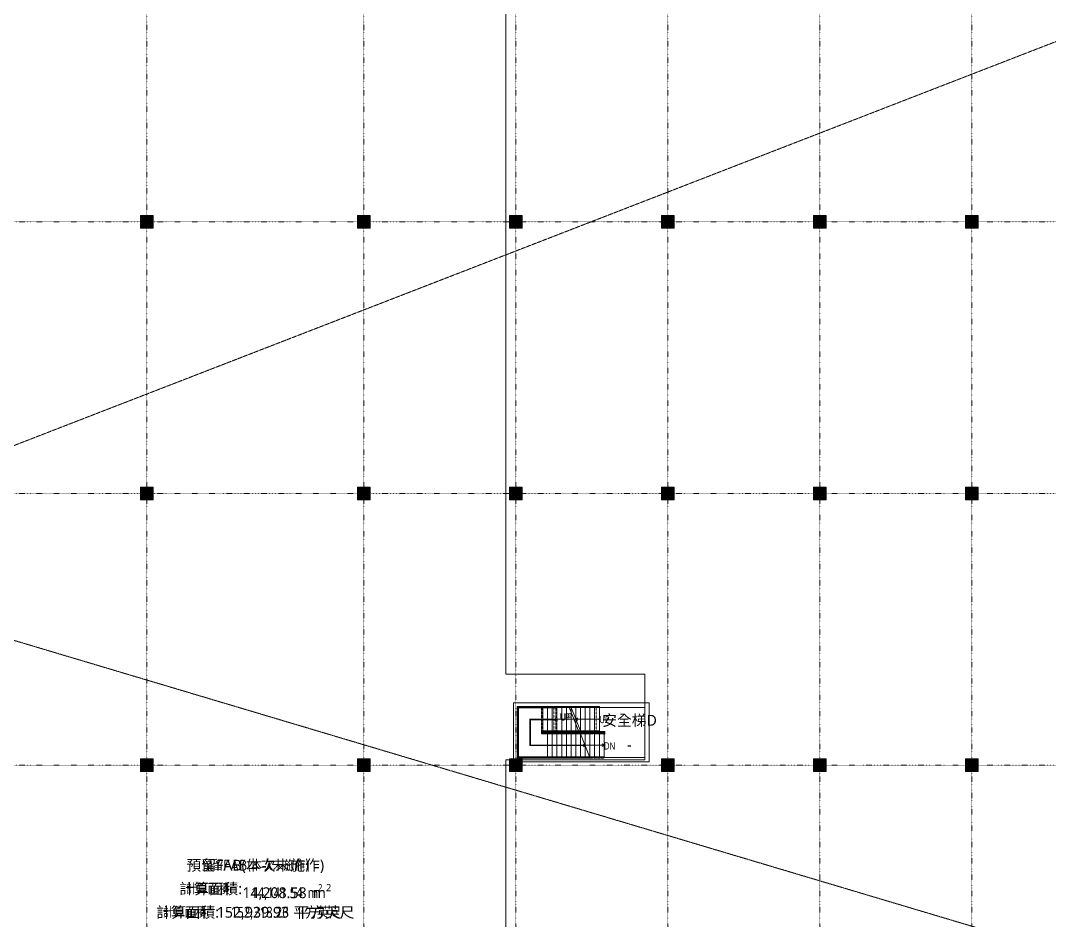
# Model space of a CAD drawing. Extents: x -76427 to 292734, y -42117 to 131250.
# Drawn here: x 132231 to 189087, y 36422 to 86120 of the extents above; entities that cross this region are included whole.
import ezdxf
from ezdxf.enums import TextEntityAlignment as Align

# ---------------------------------------------------------------- set-up
doc = ezdxf.new("R2010")
doc.units = 0
doc.header["$LTSCALE"] = 10
for name, pattern in [('H12PL1$0$HIDDEN', [0.4, 0.3, -0.1]), ('H12PL1$0$JJP_三點線', [0.9, 0.3, -0.15, 0, -0.15, 0, -0.15, 0, -0.15]), ('H12PL1$0$JJP_虛線(退縮線、投影線、地下室範圍、非屬本工程、圖面分區)', [0.45, 0.3, -0.15]), ('H12PL1$0$虛線', [0.846667, 0.423333, -0.423333]), ('XFM7P10ICA$0$H12PL1$0$JJP_三點線', [0.9, 0.3, -0.15, 0, -0.15, 0, -0.15, 0, -0.15]), ('XFM7P10ICA$0$H12PL1$0$JJP_虛線(退縮線、投影線、地下室範圍、非屬本工程、圖面分區)', [0.45, 0.3, -0.15])]:
    doc.linetypes.add(name, pattern=pattern)
for name, color, linetype in [('H12PL1$0$A-OBJE-2D', 252, 'Continuous'), ('H12PL1$0$A-STRS', 252, 'Continuous'), ('H12PL1$0$A-TEXT', 252, 'Continuous'), ('H12PL1$0$A-WALL-IN', 252, 'Continuous'), ('H12PL1$0$A-ZONE', 252, 'Continuous'), ('H12PL1$0$S-COL', 252, 'Continuous'), ('H12PL1$0$S-FNDN', 252, 'Continuous'), ('H12PL1$0$S-GRID', 252, 'Continuous'), ('H12PL1$0$S-SLAB-SHOW', 252, 'Continuous'), ('XFM7P10ICA$0$H12PL1$0$A-OBJE-2D', 252, 'Continuous'), ('XFM7P10ICA$0$H12PL1$0$A-STRS', 252, 'Continuous'), ('XFM7P10ICA$0$H12PL1$0$A-WALL-IN', 252, 'Continuous'), ('XFM7P10ICA$0$H12PL1$0$A-ZONE', 252, 'Continuous'), ('XFM7P10ICA$0$H12PL1$0$Hattch', 252, 'Continuous'), ('XFM7P10ICA$0$H12PL1$0$S-COL', 252, 'Continuous'), ('XFM7P10ICA$0$H12PL1$0$S-GRID', 252, 'Continuous')]:
    doc.layers.add(name, color=color, linetype=linetype)
doc.styles.add('H12PL1$0$Standard', font='', dxfattribs={"width": 0.8})
doc.styles.add('XFM7P10ICA$0$H12PL1$0$Standard', font='isocp.shx', dxfattribs={"bigfont": 'chineset.shx'})
doc.styles.get('H12PL1$0$Standard').set_extended_font_data('Microsoft JhengHei')

# ---------------------------------------------------------------- blocks, each defined once
blk = doc.blocks.new('XFM7P10ICA$0$H12PL1')
at = {"layer": 'XFM7P10ICA$0$H12PL1$0$Hattch', "linetype": 'Continuous', "lineweight": 0}
for points in [[(138850, 74650), (139550, 74650), (139550, 75350), (138850, 75350)], [(150850, 74650), (151550, 74650), (151550, 75350), (150850, 75350)], [(159250, 74650), (159950, 74650), (159950, 75350), (159250, 75350)], [(167650, 74650), (168350, 74650), (168350, 75350), (167650, 75350)], [(176050, 74650), (176750, 74650), (176750, 75350), (176050, 75350)], [(184450, 74650), (185150, 74650), (185150, 75350), (184450, 75350)], [(138850, 59650), (139550, 59650), (139550, 60350), (138850, 60350)], [(150850, 59650), (151550, 59650), (151550, 60350), (150850, 60350)], [(159250, 59650), (159950, 59650), (159950, 60350), (159250, 60350)], [(167650, 59650), (168350, 59650), (168350, 60350), (167650, 60350)], [(176050, 59650), (176750, 59650), (176750, 60350), (176050, 60350)], [(184450, 59650), (185150, 59650), (185150, 60350), (184450, 60350)], [(138850, 44650), (139550, 44650), (139550, 45350), (138850, 45350)], [(150850, 44650), (151550, 44650), (151550, 45350), (150850, 45350)], [(159250, 44650), (159950, 44650), (159950, 45350), (159250, 45350)], [(167650, 44650), (168350, 44650), (168350, 45350), (167650, 45350)], [(176050, 44650), (176750, 44650), (176750, 45350), (176050, 45350)], [(184450, 44650), (185150, 44650), (185150, 45350), (184450, 45350)]]:
    blk.add_hatch(color=256, dxfattribs=at).paths.add_polyline_path(points)
at = {"layer": 'XFM7P10ICA$0$H12PL1$0$A-STRS', "lineweight": 0}
for p, q in [((161875, 48235), (159675, 48235)), ((159675, 48235), (159675, 45375)), ((159705, 45405), (159705, 48205)), ((159705, 48205), (161095, 48205)), ((159725, 45425), (159725, 48185)), ((159725, 48185), (161875, 48185)), ((159725, 48185), (159725, 45425)), ((161807.34, 48185), (159725, 48185)), ((159725, 48185), (159725, 45425)), ((161875, 48185), (159725, 48185)), ((161095, 48155), (159755, 48155)), ((159755, 48155), (159755, 45455)), ((159755, 45455), (159755, 48155)), ((159755, 48155), (161017.3, 48155)), ((159755, 45455), (159755, 48155)), ((159755, 48155), (161095, 48155)), ((161017.3, 48155), (161095, 48155)), ((161095, 48155), (161095, 48205)), ((161095, 48205), (161875, 48205)), ((161095, 48205), (161095, 48155)), ((161875, 48155), (161095, 48155)), ((161095, 48155), (161875, 48155)), ((161095, 48155), (161095, 46855)), ((161095, 48155), (161095, 46855)), ((161095, 48155), (161095, 46855)), ((161095, 46855), (161095, 48155)), ((161095, 48155), (161355, 48155)), ((161095, 48155), (161095, 46855)), ((161355, 48155), (161355, 46855)), ((161355, 46855), (161355, 48155)), ((161355, 48155), (161615, 48155)), ((161355, 48155), (161355, 46855)), ((161615, 48155), (161615, 46855)), ((161615, 46855), (161615, 48155)), ((161615, 48155), (161875, 48155)), ((161615, 48155), (161615, 46855)), ((161875, 48185), (161807.34, 48185)), ((164215, 48235), (161875, 48235)), ((161875, 48235), (161875, 48185)), ((161875, 48185), (161875, 48235)), ((161875, 48205), (161875, 48155)), ((161875, 48185), (164215, 48185)), ((164215, 48185), (161875, 48185)), ((161875, 46885), (161875, 48185)), ((161875, 46885), (161875, 48185)), ((161875, 46885), (161875, 48185)), ((162135, 48185), (161875, 48185)), ((161875, 48185), (161875, 46885)), ((161875, 46885), (161875, 48185)), ((161875, 48155), (161875, 46855)), ((161875, 48155), (161875, 46855)), ((162135, 46885), (162135, 48185)), ((162395, 48185), (162135, 48185)), ((162135, 48185), (162135, 46885)), ((162135, 46885), (162135, 48185)), ((162395, 46885), (162395, 48185)), ((162655, 48185), (162395, 48185)), ((162395, 48185), (162395, 46885)), ((162395, 46885), (162395, 48185)), ((164215, 48235), (162635, 48235)), ((162655, 46885), (162655, 48185)), ((162915, 48185), (162655, 48185)), ((162655, 48185), (162655, 46885)), ((162655, 46885), (162655, 48185)), ((162655, 48185), (164215, 48185)), ((164215, 48185), (162655, 48185)), ((162915, 48185), (162655, 48185)), ((163175, 46885), (162655, 48185)), ((162915, 46885), (162915, 48185)), ((163175, 48185), (162915, 48185)), ((162915, 48185), (162915, 46885)), ((162915, 46885), (162915, 48185)), ((162915, 47535), (162915, 48185)), ((163175, 48185), (162915, 48185)), ((162915, 48185), (162915, 47535)), ((162915, 47535), (162915, 48185)), ((163175, 46885), (163175, 48185)), ((163435, 48185), (163175, 48185)), ((163175, 48185), (163175, 46885)), ((163175, 46885), (163175, 48185)), ((163175, 46885), (163175, 48185)), ((163435, 48185), (163175, 48185)), ((163175, 48185), (163175, 46885)), ((163175, 46885), (163175, 48185)), ((163435, 46885), (163435, 48185)), ((163695, 48185), (163435, 48185)), ((163435, 48185), (163435, 46885)), ((163435, 46885), (163435, 48185)), ((163435, 46885), (163435, 48185)), ((163695, 48185), (163435, 48185)), ((163435, 48185), (163435, 46885)), ((163435, 46885), (163435, 48185)), ((163695, 46885), (163695, 48185)), ((163955, 48185), (163695, 48185)), ((163695, 48185), (163695, 46885)), ((163695, 46885), (163695, 48185)), ((163695, 46885), (163695, 48185)), ((163955, 48185), (163695, 48185)), ((163695, 48185), (163695, 46885)), ((163695, 46885), (163695, 48185)), ((163955, 46885), (163955, 48185)), ((164215, 48185), (163955, 48185)), ((163955, 48185), (163955, 46885)), ((163955, 46885), (163955, 48185)), ((163955, 46885), (163955, 48185)), ((164215, 48185), (163955, 48185)), ((163955, 48185), (163955, 46885)), ((163955, 46885), (163955, 48185)), ((164215, 48185), (164215, 48235)), ((164215, 48185), (164215, 48235)), ((164215, 46885), (164215, 48185)), ((164215, 46885), (164215, 48185)), ((164215, 46885), (164215, 48185)), ((164215, 46885), (164215, 48185)), ((161875, 47535), (160375, 47535)), ((160375, 47535), (160375, 46075)), ((161095, 47505), (160405, 47505)), ((160405, 47505), (160405, 46105)), ((161615, 47505), (161095, 47505)), ((161875, 47505), (161615, 47505)), ((163955, 47535), (161875, 47535)), ((163015, 47610), (162915, 47535)), ((163955, 47535), (162915, 47535)), ((162915, 47535), (163015, 47460)), ((164215, 47535), (163955, 47535)), ((164215, 47535), (163955, 47535)), ((161875, 46885), (161025, 46885)), ((161025, 46885), (161025, 46725)), ((161025, 46725), (161025, 46885)), ((161025, 46885), (161807.34, 46885)), ((161025, 46725), (161025, 46885)), ((161025, 46885), (161875, 46885)), ((161025, 46725), (162135, 46725)), ((162135, 46725), (161025, 46725)), ((162135, 46725), (161025, 46725)), ((161055, 46755), (161055, 46855)), ((161055, 46855), (161095, 46855)), ((161095, 46855), (161055, 46855)), ((161055, 46855), (161055, 46755)), ((161095, 46855), (161055, 46855)), ((161055, 46855), (161055, 46755)), ((161355, 46755), (161055, 46755)), ((161055, 46755), (161355, 46755)), ((161055, 46755), (161355, 46755)), ((161075, 46775), (161075, 46835)), ((161075, 46835), (161875, 46835)), ((162135, 46775), (161075, 46775)), ((161095, 46805), (161095, 46855)), ((161095, 46855), (161875, 46855)), ((161095, 46855), (161095, 46805)), ((161875, 46855), (161095, 46855)), ((161355, 46855), (161095, 46855)), ((161875, 46805), (161095, 46805)), ((161095, 46805), (161105, 46805)), ((161105, 46805), (161355, 46805)), ((161615, 46855), (161355, 46855)), ((161355, 46805), (161355, 46755)), ((161355, 46805), (164475, 46805)), ((161355, 46755), (161355, 46805)), ((164475, 46755), (161355, 46755)), ((161355, 46755), (164475, 46755)), ((161355, 45455), (161355, 46755)), ((161355, 45455), (161355, 46755)), ((161355, 46755), (161355, 45455)), ((161355, 45455), (161355, 46755)), ((161355, 46755), (161615, 46755)), ((161875, 46855), (161615, 46855)), ((161615, 45455), (161615, 46755)), ((161615, 46755), (161615, 45455)), ((161615, 45455), (161615, 46755)), ((161615, 46755), (161875, 46755)), ((161807.34, 46885), (161875, 46885)), ((164215, 46885), (161875, 46885)), ((161875, 46885), (161875, 46835)), ((161875, 46835), (161875, 46885)), ((161875, 46885), (164215, 46885)), ((161875, 46885), (162135, 46885)), ((161875, 46855), (161875, 46805)), ((161875, 46835), (164215, 46835)), ((161875, 45455), (161875, 46755)), ((161875, 46755), (161875, 45455)), ((161875, 45455), (161875, 46755)), ((161875, 46755), (162135, 46755)), ((162135, 46885), (162395, 46885)), ((162135, 46725), (162135, 46775)), ((163155, 46775), (162135, 46775)), ((162135, 46775), (162135, 46725)), ((162135, 45455), (162135, 46755)), ((162135, 46755), (162135, 45455)), ((162135, 45455), (162135, 46755)), ((162135, 46755), (162395, 46755)), ((162135, 46725), (163175, 46725)), ((163175, 46725), (162135, 46725)), ((162135, 46725), (162135, 45425)), ((162135, 46725), (162135, 45425)), ((162135, 45425), (162135, 46725)), ((162395, 46725), (162135, 46725)), ((162135, 46725), (162135, 45425)), ((162395, 46885), (162655, 46885)), ((162395, 45455), (162395, 46755)), ((162395, 46755), (162395, 45455)), ((162395, 45455), (162395, 46755)), ((162395, 46755), (162655, 46755)), ((162395, 46725), (162395, 45425)), ((162395, 45425), (162395, 46725)), ((162395, 46725), (162395, 45425)), ((162655, 46725), (162395, 46725)), ((162655, 46885), (162915, 46885)), ((162655, 45455), (162655, 46755)), ((162655, 46755), (162655, 45455)), ((162655, 45455), (162655, 46755)), ((162655, 46755), (162915, 46755)), ((162655, 46725), (162655, 45425)), ((162655, 45425), (162655, 46725)), ((162655, 46725), (162655, 45425)), ((162915, 46725), (162655, 46725)), ((162915, 46885), (163175, 46885)), ((162915, 45455), (162915, 46755)), ((162915, 46755), (162915, 45455)), ((162915, 45455), (162915, 46755)), ((162915, 46755), (163175, 46755)), ((162915, 46725), (162915, 45425)), ((162915, 45425), (162915, 46725)), ((162915, 46725), (162915, 45425)), ((163175, 46725), (162915, 46725)), ((163175, 46885), (163435, 46885)), ((164215, 46885), (163175, 46885)), ((163175, 46885), (164215, 46885)), ((163175, 46885), (163435, 46885)), ((163175, 45455), (163175, 46755)), ((163175, 46755), (163175, 45455)), ((163175, 45455), (163175, 46755)), ((163175, 46755), (163435, 46755)), ((163175, 46725), (163175, 45425)), ((163175, 45425), (163175, 46725)), ((163175, 46725), (163175, 45425)), ((163175, 46725), (163695, 45425)), ((163195, 46835), (164215, 46835)), ((163435, 46885), (163695, 46885)), ((163435, 46885), (163695, 46885)), ((163435, 45455), (163435, 46755)), ((163435, 46755), (163435, 45455)), ((163435, 45455), (163435, 46755)), ((163435, 46755), (163695, 46755)), ((163695, 46885), (163955, 46885)), ((163695, 46885), (163955, 46885)), ((163695, 45455), (163695, 46755)), ((163695, 46755), (163695, 45455)), ((163695, 45455), (163695, 46755)), ((163695, 46755), (163955, 46755)), ((163955, 46885), (164215, 46885)), ((163955, 46885), (164215, 46885)), ((163955, 45455), (163955, 46755)), ((163955, 46755), (163955, 45455)), ((163955, 45455), (163955, 46755)), ((163955, 46755), (164215, 46755)), ((164215, 46835), (164215, 46885)), ((164215, 46835), (164215, 46885)), ((164215, 45455), (164215, 46755)), ((164215, 46755), (164215, 45455)), ((164215, 45455), (164215, 46755)), ((164215, 46755), (164475, 46755)), ((164475, 46805), (164475, 46755)), ((164475, 46755), (164475, 45455)), ((164475, 46755), (164475, 45455)), ((160375, 46075), (162135, 46075)), ((160405, 46105), (161355, 46105)), ((161355, 46105), (164215, 46105)), ((162135, 46075), (163435, 46075)), ((163435, 46075), (163335, 46150)), ((163335, 46000), (163435, 46075)), ((163435, 46075), (163435, 45425)), ((163435, 45425), (163435, 46075)), ((163435, 46075), (163435, 45425)), ((164215, 46105), (164475, 46105)), ((164375, 46180), (164475, 46105)), ((164475, 46105), (164375, 46030)), ((159675, 45375), (162135, 45375)), ((161355, 45405), (159705, 45405)), ((162135, 45425), (159725, 45425)), ((159725, 45425), (162135, 45425)), ((159725, 45425), (162135, 45425)), ((159755, 45455), (161355, 45455)), ((161355, 45455), (159755, 45455)), ((161355, 45455), (159755, 45455)), ((161355, 45455), (161355, 45405)), ((161355, 45455), (164475, 45455)), ((161355, 45405), (161355, 45455)), ((164475, 45455), (161355, 45455)), ((161615, 45455), (161355, 45455)), ((164475, 45405), (161355, 45405)), ((161875, 45455), (161615, 45455)), ((162135, 45455), (161875, 45455)), ((162395, 45455), (162135, 45455)), ((162135, 45375), (162135, 45425)), ((163695, 45425), (162135, 45425)), ((162135, 45425), (162135, 45375)), ((162135, 45425), (163695, 45425)), ((162135, 45425), (162395, 45425)), ((162135, 45375), (163715, 45375)), ((162655, 45455), (162395, 45455)), ((162395, 45425), (162655, 45425)), ((162915, 45455), (162655, 45455)), ((162655, 45425), (162915, 45425)), ((163175, 45455), (162915, 45455)), ((162915, 45425), (163175, 45425)), ((163435, 45455), (163175, 45455)), ((163175, 45425), (163435, 45425)), ((163695, 45455), (163435, 45455)), ((163435, 45425), (163695, 45425)), ((163955, 45455), (163695, 45455)), ((164215, 45455), (163955, 45455)), ((164475, 45455), (164215, 45455)), ((164475, 45455), (164475, 45405))]:
    blk.add_line(p, q, dxfattribs=at)
at = {"layer": 'XFM7P10ICA$0$H12PL1$0$A-STRS', "linetype": 'XFM7P10ICA$0$H12PL1$0$JJP_虛線(退縮線、投影線、地下室範圍、非屬本工程、圖面分區)', "lineweight": 0}
for p, q in [((161017.3, 46855), (161017.3, 48155)), ((161700.85, 46855), (161700.85, 48155)), ((161807.34, 48185), (161807.34, 46885)), ((164034.54, 48185), (164034.54, 46885)), ((164035.91, 48185), (164035.91, 46885)), ((161055, 46855), (161017.3, 46855)), ((161355, 45455), (161355, 46755)), ((162135, 46725), (162135, 45425))]:
    blk.add_line(p, q, dxfattribs=at)
at = {"layer": 'XFM7P10ICA$0$H12PL1$0$A-STRS', "lineweight": 0, "flags": 128}
for points in [[(161875, 47480, -1), (161875, 47530, -1)], [(164215, 47560, 1), (164215, 47510, 1)], [(164215, 47560, 1), (164215, 47510, 1)]]:
    blk.add_lwpolyline(points, format="xyb", close=True, dxfattribs=at)
at = {"layer": 'XFM7P10ICA$0$H12PL1$0$A-WALL-IN', "lineweight": 0, "flags": 128}
for points in [[(159475, 48435), (159475, 48185)], [(166725, 48435), (159475, 48435)], [(166975, 48435), (166725, 48435)], [(166975, 45425), (166975, 48435)], [(159475, 48185), (159475, 45425)], [(159725, 45425), (159725, 48185)], [(159725, 48185), (166725, 48185)], [(166725, 48185), (166725, 45425)], [(159475, 45350), (159475, 45425)], [(166725, 45425), (159725, 45425)], [(159950, 45175), (166975, 45175)], [(166975, 45175), (166975, 45425)]]:
    blk.add_lwpolyline(points, dxfattribs=at)
at = {"layer": 'XFM7P10ICA$0$H12PL1$0$S-COL', "lineweight": 0, "flags": 128}
for points in [[(138850, 74650), (139550, 74650), (139550, 75350), (138850, 75350)], [(150850, 74650), (151550, 74650), (151550, 75350), (150850, 75350)], [(159250, 74650), (159950, 74650), (159950, 75350), (159250, 75350)], [(167650, 74650), (168350, 74650), (168350, 75350), (167650, 75350)], [(176050, 74650), (176750, 74650), (176750, 75350), (176050, 75350)], [(184450, 74650), (185150, 74650), (185150, 75350), (184450, 75350)], [(138850, 59650), (139550, 59650), (139550, 60350), (138850, 60350)], [(150850, 59650), (151550, 59650), (151550, 60350), (150850, 60350)], [(159250, 59650), (159950, 59650), (159950, 60350), (159250, 60350)], [(167650, 59650), (168350, 59650), (168350, 60350), (167650, 60350)], [(176050, 59650), (176750, 59650), (176750, 60350), (176050, 60350)], [(184450, 59650), (185150, 59650), (185150, 60350), (184450, 60350)], [(138850, 44650), (139550, 44650), (139550, 45350), (138850, 45350)], [(150850, 44650), (151550, 44650), (151550, 45350), (150850, 45350)], [(159250, 44650), (159950, 44650), (159950, 45350), (159250, 45350)], [(167650, 44650), (168350, 44650), (168350, 45350), (167650, 45350)], [(176050, 44650), (176750, 44650), (176750, 45350), (176050, 45350)], [(184450, 44650), (185150, 44650), (185150, 45350), (184450, 45350)]]:
    blk.add_lwpolyline(points, close=True, dxfattribs=at)
at = {"layer": 'XFM7P10ICA$0$H12PL1$0$S-GRID', "linetype": 'XFM7P10ICA$0$H12PL1$0$JJP_三點線', "lineweight": 0}
for p, q in [((139200, 128250), (139200, -28000)), ((151200, 128250), (151200, -28000)), ((159600, 128250), (159600, -28000)), ((168000, 128250), (168000, -28000)), ((176400, 128250), (176400, -28000)), ((184800, 128250), (184800, -28000)), ((-29000, 75000), (289600, 75000)), ((-29000, 60000), (289600, 60000)), ((-29000, 45000), (289600, 45000))]:
    blk.add_line(p, q, dxfattribs=at)
at = {"layer": 'XFM7P10ICA$0$H12PL1$0$A-OBJE-2D', "linetype": 'Continuous', "lineweight": 0, "insert": (162027.32, 47660.49), "char_height": 400, "attachment_point": 4, "style": 'XFM7P10ICA$0$H12PL1$0$Standard'}
blk.add_mtext('\\A1;{\\fMicrosoft JhengHei|b0|i0|c136|p34;UP}', dxfattribs=at)
at = {"layer": 'XFM7P10ICA$0$H12PL1$0$A-ZONE', "style": 'XFM7P10ICA$0$H12PL1$0$Standard'}
for s, p in [('預留FAB(本次未施作)', (145200, 39770.78)), ('計算面積: ', (142830.05, 38471.2)), ('計算面積: ', (141557.19, 37173.9))]:
    blk.add_text(s, height=600, dxfattribs=at).set_placement(p, align=Align.TOP_CENTER)
at = {"layer": 'XFM7P10ICA$0$H12PL1$0$A-ZONE', "lineweight": 0, "char_height": 600, "attachment_point": 2, "style": 'XFM7P10ICA$0$H12PL1$0$Standard'}
for s, insert in [('\\A1;\\pt0,1320;{\\fMicrosoft JhengHei|b0|i0|c136|p34;14,208.58\\H0.66x;\\S^  ;\\H1.51515x; m\\H0.66x;\\S2^  ;}', (146946.17, 38426.35)), ('\\A1;\\pt0,1320;{\\fMicrosoft JhengHei|b0|i0|c136|p34;152,939.93\\H0.66x;\\S^  ;\\H1.51515x; 平方英尺\\H0.66x;\\S^  ;}', (146946.17, 37171.62))]:
    blk.add_mtext(s, dxfattribs=dict(at, insert=insert))
blk = doc.blocks.new('XFM7P10ICA')
blk.add_blockref('XFM7P10ICA$0$H12PL1', (0, 0))
blk = doc.blocks.new('H12PL1')
at = {"layer": 'H12PL1$0$A-OBJE-2D', "linetype": 'H12PL1$0$HIDDEN', "lineweight": 0}
for p, q in [((17650, 85950), (243150, 18700)), ((18450, 18700), (192000, 85950))]:
    blk.add_line(p, q, dxfattribs=at)
at = {"layer": 'H12PL1$0$A-STRS', "linetype": 'H12PL1$0$JJP_虛線(退縮線、投影線、地下室範圍、非屬本工程、圖面分區)', "lineweight": 0}
for p, q in [((161095, 48235), (159675, 48235)), ((159675, 48235), (159675, 45375)), ((159725, 45425), (159725, 48185)), ((159725, 48185), (161095, 48185)), ((159725, 48185), (159725, 45425)), ((161095, 48185), (159725, 48185)), ((161017.3, 46855), (161017.3, 48155)), ((161030.09, 48185), (161030.09, 46885)), ((162527.3, 48235), (161095, 48235)), ((161095, 48235), (161095, 48185)), ((161095, 48185), (161095, 48235)), ((161095, 48185), (162547.3, 48185)), ((161095, 46885), (161095, 48185)), ((161095, 46885), (161095, 48185)), ((161095, 46885), (161095, 48185)), ((161355, 48185), (161095, 48185)), ((161095, 48185), (161095, 46885)), ((161095, 46885), (161095, 48185)), ((161355, 46885), (161355, 48185)), ((161615, 48185), (161355, 48185)), ((161355, 48185), (161355, 46885)), ((161355, 46885), (161355, 48185)), ((161615, 46885), (161615, 48185)), ((161875, 48185), (161615, 48185)), ((161615, 48185), (161615, 46885)), ((161615, 46885), (161615, 48185)), ((161700.85, 46855), (161700.85, 48155)), ((161875, 46885), (161875, 48185)), ((162135, 48185), (161875, 48185)), ((161875, 48185), (161875, 46885)), ((161875, 46885), (161875, 48185)), ((162135, 46885), (162135, 48185)), ((162395, 48185), (162135, 48185)), ((162135, 48185), (162135, 46885)), ((162135, 46885), (162135, 48185)), ((162395, 46885), (162395, 48185)), ((162547.3, 48185), (162395, 48185)), ((162395, 48185), (162395, 46885)), ((162395, 46885), (162395, 48185)), ((163067.3, 46885), (162547.3, 48185)), ((162655, 46885), (162655, 47915.74)), ((162655, 47915.74), (162655, 46885)), ((162655, 46885), (162655, 47915.74)), ((164034.54, 48185), (164034.54, 46885)), ((162915, 46885), (162915, 47265.74)), ((162915, 47265.74), (162915, 46885)), ((162915, 46885), (162915, 47265.74)), ((161055, 46855), (161017.3, 46855)), ((161095, 46885), (161025, 46885)), ((161025, 46885), (161025, 46725)), ((161025, 46725), (161025, 46885)), ((161025, 46885), (161095, 46885)), ((161025, 46725), (161355, 46725)), ((161355, 46725), (161025, 46725)), ((161075, 46775), (161075, 46835)), ((161075, 46835), (161095, 46835)), ((161355, 46775), (161075, 46775)), ((163067.3, 46885), (161095, 46885)), ((161095, 46885), (161095, 46835)), ((161095, 46835), (161095, 46885)), ((161095, 46885), (161355, 46885)), ((161095, 46835), (163087.3, 46835)), ((161355, 46885), (161615, 46885)), ((161355, 46725), (161355, 46775)), ((164475, 46775), (161355, 46775)), ((161355, 46775), (161355, 46725)), ((161355, 45455), (161355, 46755)), ((161355, 46725), (164475, 46725)), ((161355, 46725), (161355, 45425)), ((161355, 46725), (161355, 45425)), ((161355, 46725), (161355, 45425)), ((161355, 45425), (161355, 46725)), ((161615, 46725), (161355, 46725)), ((161355, 46725), (161355, 45425)), ((161615, 46885), (161875, 46885)), ((161615, 46725), (161615, 45425)), ((161615, 45425), (161615, 46725)), ((161615, 46725), (161615, 45425)), ((161875, 46725), (161615, 46725)), ((161875, 46885), (162135, 46885)), ((161875, 46725), (161875, 45425)), ((161875, 45425), (161875, 46725)), ((161875, 46725), (161875, 45425)), ((162135, 46725), (161875, 46725)), ((162135, 46885), (162395, 46885)), ((162135, 46725), (162135, 45425)), ((162135, 45425), (162135, 46725)), ((162135, 46725), (162135, 45425)), ((162395, 46725), (162135, 46725)), ((162395, 46885), (162655, 46885)), ((162395, 46725), (162395, 45425)), ((162395, 45425), (162395, 46725)), ((162395, 46725), (162395, 45425)), ((162655, 46725), (162395, 46725)), ((162655, 46885), (162915, 46885)), ((162655, 46725), (162655, 45425)), ((162655, 45425), (162655, 46725)), ((162655, 46725), (162655, 45425)), ((162915, 46725), (162655, 46725)), ((162915, 46885), (163067.3, 46885)), ((162915, 46725), (162915, 45425)), ((162915, 45425), (162915, 46725)), ((162915, 46725), (162915, 45425)), ((163175, 46725), (162915, 46725)), ((163175, 46725), (163175, 45425)), ((163175, 45425), (163175, 46725)), ((163175, 46725), (163175, 45425)), ((163435, 46725), (163175, 46725)), ((163435, 46725), (163435, 45425)), ((163435, 45425), (163435, 46725)), ((163435, 46725), (163435, 45425)), ((163695, 46725), (163435, 46725)), ((163695, 46725), (163695, 45425)), ((163695, 45425), (163695, 46725)), ((163695, 46725), (163695, 45425)), ((163955, 46725), (163695, 46725)), ((163955, 46725), (163955, 45425)), ((163955, 45425), (163955, 46725)), ((163955, 46725), (163955, 45425)), ((164215, 46725), (163955, 46725)), ((164215, 46725), (164215, 45425)), ((164215, 45425), (164215, 46725)), ((164215, 46725), (164215, 45425)), ((164475, 46725), (164215, 46725)), ((164475, 46725), (164475, 46775)), ((164475, 45425), (164475, 46725)), ((159675, 45375), (161355, 45375)), ((161355, 45425), (159725, 45425)), ((159725, 45425), (161355, 45425)), ((161355, 45375), (161355, 45425)), ((164475, 45425), (161355, 45425)), ((161355, 45425), (161355, 45375)), ((161355, 45425), (161615, 45425)), ((161355, 45375), (164475, 45375)), ((161615, 45425), (161875, 45425)), ((161875, 45425), (162135, 45425)), ((162135, 45425), (162395, 45425)), ((162395, 45425), (162655, 45425)), ((162655, 45425), (162915, 45425)), ((162915, 45425), (163175, 45425)), ((163175, 45425), (163435, 45425)), ((163435, 45425), (163695, 45425)), ((163695, 45425), (163955, 45425)), ((163955, 45425), (164215, 45425)), ((164215, 45425), (164475, 45425)), ((164475, 45375), (164475, 45425))]:
    blk.add_line(p, q, dxfattribs=at)
at = {"layer": 'H12PL1$0$A-STRS', "lineweight": 0}
for p, q in [((159705, 45405), (159705, 48205)), ((159705, 48205), (161095, 48205)), ((161095, 48155), (159755, 48155)), ((159755, 48155), (159755, 45455)), ((159755, 45455), (159755, 48155)), ((159755, 48155), (161017.3, 48155)), ((159755, 45455), (159755, 48155)), ((159755, 48155), (161095, 48155)), ((161017.3, 48155), (161095, 48155)), ((161095, 48155), (161095, 48205)), ((161095, 48205), (161875, 48205)), ((161095, 48205), (161095, 48155)), ((161875, 48155), (161095, 48155)), ((161095, 48155), (161875, 48155)), ((161095, 48155), (161095, 46855)), ((161095, 48155), (161095, 46855)), ((161095, 48155), (161095, 46855)), ((161095, 46855), (161095, 48155)), ((161095, 48155), (161355, 48155)), ((161095, 48155), (161095, 46855)), ((161355, 48155), (161355, 46855)), ((161355, 46855), (161355, 48155)), ((161355, 48155), (161615, 48155)), ((161355, 48155), (161355, 46855)), ((161615, 48155), (161615, 46855)), ((161615, 46855), (161615, 48155)), ((161615, 48155), (161875, 48155)), ((161615, 48155), (161615, 46855)), ((161875, 48205), (161875, 48155)), ((161875, 48155), (161875, 46855)), ((161875, 48155), (161875, 46855)), ((164215, 48235), (162635, 48235)), ((162655, 48185), (164215, 48185)), ((164215, 48185), (162655, 48185)), ((162915, 48185), (162655, 48185)), ((163175, 46885), (162655, 48185)), ((162915, 47535), (162915, 48185)), ((163175, 48185), (162915, 48185)), ((162915, 48185), (162915, 47535)), ((162915, 47535), (162915, 48185)), ((163175, 46885), (163175, 48185)), ((163435, 48185), (163175, 48185)), ((163175, 48185), (163175, 46885)), ((163175, 46885), (163175, 48185)), ((163435, 46885), (163435, 48185)), ((163695, 48185), (163435, 48185)), ((163435, 48185), (163435, 46885)), ((163435, 46885), (163435, 48185)), ((163695, 46885), (163695, 48185)), ((163955, 48185), (163695, 48185)), ((163695, 48185), (163695, 46885)), ((163695, 46885), (163695, 48185)), ((163955, 46885), (163955, 48185)), ((164215, 48185), (163955, 48185)), ((163955, 48185), (163955, 46885)), ((163955, 46885), (163955, 48185)), ((164215, 48185), (164215, 48235)), ((164215, 46885), (164215, 48185)), ((164215, 46885), (164215, 48185)), ((161095, 47505), (160405, 47505)), ((160405, 47505), (160405, 46105)), ((161615, 47505), (161095, 47505)), ((161875, 47505), (161615, 47505)), ((161775, 47580), (161875, 47505)), ((161875, 47505), (161775, 47430)), ((163015, 47610), (162915, 47535)), ((163955, 47535), (162915, 47535)), ((162915, 47535), (163015, 47460)), ((164215, 47535), (163955, 47535)), ((161055, 46755), (161055, 46855)), ((161055, 46855), (161095, 46855)), ((161095, 46855), (161055, 46855)), ((161055, 46855), (161055, 46755)), ((161095, 46855), (161055, 46855)), ((161055, 46855), (161055, 46755)), ((161355, 46755), (161055, 46755)), ((161055, 46755), (161355, 46755)), ((161055, 46755), (161355, 46755)), ((161095, 46805), (161095, 46855)), ((161095, 46855), (161875, 46855)), ((161095, 46855), (161095, 46805)), ((161875, 46855), (161095, 46855)), ((161355, 46855), (161095, 46855)), ((161875, 46805), (161095, 46805)), ((161095, 46805), (161105, 46805)), ((161105, 46805), (161355, 46805)), ((161615, 46855), (161355, 46855)), ((161355, 46805), (161355, 46755)), ((161355, 46805), (164475, 46805)), ((161355, 46755), (161355, 46805)), ((164475, 46755), (161355, 46755)), ((161355, 46755), (164475, 46755)), ((161355, 45455), (161355, 46755)), ((161355, 45455), (161355, 46755)), ((161355, 46755), (161355, 45455)), ((161355, 45455), (161355, 46755)), ((161355, 46755), (161615, 46755)), ((161875, 46855), (161615, 46855)), ((161615, 45455), (161615, 46755)), ((161615, 46755), (161615, 45455)), ((161615, 45455), (161615, 46755)), ((161615, 46755), (161875, 46755)), ((161875, 46855), (161875, 46805)), ((161875, 45455), (161875, 46755)), ((161875, 46755), (161875, 45455)), ((161875, 45455), (161875, 46755)), ((161875, 46755), (162135, 46755)), ((162135, 45455), (162135, 46755)), ((162135, 46755), (162135, 45455)), ((162135, 45455), (162135, 46755)), ((162135, 46755), (162395, 46755)), ((162395, 45455), (162395, 46755)), ((162395, 46755), (162395, 45455)), ((162395, 45455), (162395, 46755)), ((162395, 46755), (162655, 46755)), ((162655, 45455), (162655, 46755)), ((162655, 46755), (162655, 45455)), ((162655, 45455), (162655, 46755)), ((162655, 46755), (162915, 46755)), ((162915, 45455), (162915, 46755)), ((162915, 46755), (162915, 45455)), ((162915, 45455), (162915, 46755)), ((162915, 46755), (163175, 46755)), ((164215, 46885), (163175, 46885)), ((163175, 46885), (164215, 46885)), ((163175, 46885), (163435, 46885)), ((163175, 45455), (163175, 46755)), ((163175, 46755), (163175, 45455)), ((163175, 45455), (163175, 46755)), ((163175, 46755), (163435, 46755)), ((163195, 46835), (164215, 46835)), ((163435, 46885), (163695, 46885)), ((163435, 45455), (163435, 46755)), ((163435, 46755), (163435, 45455)), ((163435, 45455), (163435, 46755)), ((163435, 46755), (163695, 46755)), ((163695, 46885), (163955, 46885)), ((163695, 45455), (163695, 46755)), ((163695, 46755), (163695, 45455)), ((163695, 45455), (163695, 46755)), ((163695, 46755), (163955, 46755)), ((163955, 46885), (164215, 46885)), ((163955, 45455), (163955, 46755)), ((163955, 46755), (163955, 45455)), ((163955, 45455), (163955, 46755)), ((163955, 46755), (164215, 46755)), ((164215, 46835), (164215, 46885)), ((164215, 45455), (164215, 46755)), ((164215, 46755), (164215, 45455)), ((164215, 45455), (164215, 46755)), ((164215, 46755), (164475, 46755)), ((164475, 46805), (164475, 46755)), ((164475, 46755), (164475, 45455)), ((164475, 46755), (164475, 45455)), ((160405, 46105), (161355, 46105)), ((161355, 46105), (164215, 46105)), ((164215, 46105), (164475, 46105)), ((161355, 45405), (159705, 45405)), ((159755, 45455), (161355, 45455)), ((161355, 45455), (159755, 45455)), ((161355, 45455), (159755, 45455)), ((161355, 45455), (161355, 45405)), ((161355, 45455), (164475, 45455)), ((161355, 45405), (161355, 45455)), ((164475, 45455), (161355, 45455)), ((161615, 45455), (161355, 45455)), ((164475, 45405), (161355, 45405)), ((161875, 45455), (161615, 45455)), ((162135, 45455), (161875, 45455)), ((162395, 45455), (162135, 45455)), ((162655, 45455), (162395, 45455)), ((162915, 45455), (162655, 45455)), ((163175, 45455), (162915, 45455)), ((163435, 45455), (163175, 45455)), ((163695, 45455), (163435, 45455)), ((163955, 45455), (163695, 45455)), ((164215, 45455), (163955, 45455)), ((164475, 45455), (164215, 45455)), ((164475, 45455), (164475, 45405))]:
    blk.add_line(p, q, dxfattribs=at)
at = {"layer": 'H12PL1$0$A-STRS', "linetype": 'H12PL1$0$虛線', "lineweight": 0}
for p, q in [((159725, 48185), (159725, 45425)), ((161030.09, 48185), (159725, 48185)), ((161095, 48185), (161030.09, 48185)), ((162547.3, 48185), (161095, 48185)), ((161025, 46725), (161025, 46885)), ((161025, 46885), (161030.09, 46885)), ((161355, 46725), (161025, 46725)), ((161030.09, 46885), (161095, 46885)), ((161095, 46885), (163067.3, 46885)), ((164475, 46725), (161355, 46725)), ((164475, 45425), (164475, 46725)), ((159725, 45425), (161355, 45425)), ((161355, 45425), (164475, 45425))]:
    blk.add_line(p, q, dxfattribs=at)
at = {"layer": 'H12PL1$0$A-STRS', "lineweight": 0, "flags": 128}
for points in [[(164215, 47560, 1), (164215, 47510, 1)], [(164475, 46080, -1), (164475, 46130, -1)]]:
    blk.add_lwpolyline(points, format="xyb", close=True, dxfattribs=at)
at = {"layer": 'H12PL1$0$A-WALL-IN', "lineweight": 0, "flags": 128}
for points in [[(159475, 48435), (159475, 48185)], [(166725, 48435), (159475, 48435)], [(166975, 48435), (166725, 48435)], [(166975, 45425), (166975, 48435)], [(159475, 48185), (159475, 45425)], [(159725, 45425), (159725, 48185)], [(159725, 48185), (166725, 48185)], [(166725, 48185), (166725, 45425)], [(159475, 45350), (159475, 45425)], [(166725, 45425), (159725, 45425)], [(159950, 45175), (166975, 45175)], [(166975, 45175), (166975, 45425)]]:
    blk.add_lwpolyline(points, dxfattribs=at)
at = {"layer": 'H12PL1$0$S-COL', "lineweight": 0, "flags": 128}
for points in [[(138850, 74650), (139550, 74650), (139550, 75350), (138850, 75350)], [(150850, 74650), (151550, 74650), (151550, 75350), (150850, 75350)], [(159250, 74650), (159950, 74650), (159950, 75350), (159250, 75350)], [(167650, 74650), (168350, 74650), (168350, 75350), (167650, 75350)], [(176050, 74650), (176750, 74650), (176750, 75350), (176050, 75350)], [(184450, 74650), (185150, 74650), (185150, 75350), (184450, 75350)], [(138850, 59650), (139550, 59650), (139550, 60350), (138850, 60350)], [(150850, 59650), (151550, 59650), (151550, 60350), (150850, 60350)], [(159250, 59650), (159950, 59650), (159950, 60350), (159250, 60350)], [(167650, 59650), (168350, 59650), (168350, 60350), (167650, 60350)], [(176050, 59650), (176750, 59650), (176750, 60350), (176050, 60350)], [(184450, 59650), (185150, 59650), (185150, 60350), (184450, 60350)], [(138850, 44650), (139550, 44650), (139550, 45350), (138850, 45350)], [(150850, 44650), (151550, 44650), (151550, 45350), (150850, 45350)], [(159250, 44650), (159950, 44650), (159950, 45350), (159250, 45350)], [(167650, 44650), (168350, 44650), (168350, 45350), (167650, 45350)], [(176050, 44650), (176750, 44650), (176750, 45350), (176050, 45350)], [(184450, 44650), (185150, 44650), (185150, 45350), (184450, 45350)]]:
    blk.add_lwpolyline(points, close=True, dxfattribs=at)
at = {"layer": 'H12PL1$0$S-FNDN', "lineweight": 0, "flags": 128}
blk.add_lwpolyline([(110700, 45300), (119350, 45300), (119350, -550), (126650, -550), (126650, -2700), (151750, -2700), (151750, -550), (159050, -550), (159050, 45300), (166725, 45300), (166725, 50030), (159050, 50030), (159050, 90550), (119350, 90550), (119350, 50030), (110700, 50030)], close=True, dxfattribs=at)
at = {"layer": 'H12PL1$0$S-GRID', "linetype": 'H12PL1$0$JJP_三點線', "lineweight": 0}
for p, q in [((139200, 128250), (139200, -28000)), ((151200, 128250), (151200, -28000)), ((159600, 128250), (159600, -28000)), ((168000, 128250), (168000, -28000)), ((176400, 128250), (176400, -28000)), ((184800, 128250), (184800, -28000)), ((-29000, 75000), (289600, 75000)), ((-29000, 60000), (289600, 60000)), ((-29000, 45000), (289600, 45000))]:
    blk.add_line(p, q, dxfattribs=at)
at = {"layer": 'H12PL1$0$S-SLAB-SHOW', "lineweight": 0, "flags": 128}
blk.add_lwpolyline([(164215, 46855), (164525, 46855), (164525, 46705), (164475, 46705), (164475, 45425), (166725, 45425), (166725, 48185), (164215, 48185)], close=True, dxfattribs=at)
blk.add_lwpolyline([(164215, 46855), (164525, 46855), (164525, 46705), (164475, 46705), (164475, 45425), (166725, 45425), (166725, 48185), (164215, 48185)], close=True, dxfattribs=at)
at = {"layer": 'H12PL1$0$A-TEXT', "linetype": 'Continuous', "lineweight": 0, "char_height": 400, "attachment_point": 4, "style": 'H12PL1$0$Standard'}
for s, insert in [('\\A1;UP', (162027.32, 47660.49)), ('\\A1;UP', (164215, 47515.49)), ('\\A1;DN', (164475, 46058.78))]:
    blk.add_mtext(s, dxfattribs=dict(at, insert=insert))
at = {"layer": 'H12PL1$0$A-ZONE', "style": 'H12PL1$0$Standard'}
for s, p in [('安全梯D', (165878.7, 47771.14)), ('-', (165878.7, 46429.25)), ('預留FAB(本次未施作)', (145200, 39770.78)), ('計算面積: ', (142830.05, 38471.2)), ('計算面積: ', (141557.19, 37173.9))]:
    blk.add_text(s, height=600, dxfattribs=at).set_placement(p, align=Align.TOP_CENTER)
at = {"layer": 'H12PL1$0$A-ZONE', "lineweight": 0, "char_height": 600, "attachment_point": 2, "style": 'H12PL1$0$Standard'}
for s, insert in [('\\A1;\\pt0,1320;14,141.54{\\H0.66x;\\S^  ;} m{\\H0.66x;\\S2^  ;}', (146946.17, 38426.35)), ('\\A1;\\pt0,1320;152,218.26{\\H0.66x;\\S^  ;} 平方英尺{\\H0.66x;\\S^  ;}', (146946.17, 37171.62))]:
    blk.add_mtext(s, dxfattribs=dict(at, insert=insert))

msp = doc.modelspace()

# ---------------------------------------------------------------- block references
msp.add_blockref('XFM7P10ICA', (0, 0))

# ---------------------------------------------------------------- next in the draw order: block references
msp.add_blockref('H12PL1', (0, 0))

doc.saveas('drawing.dxf')
